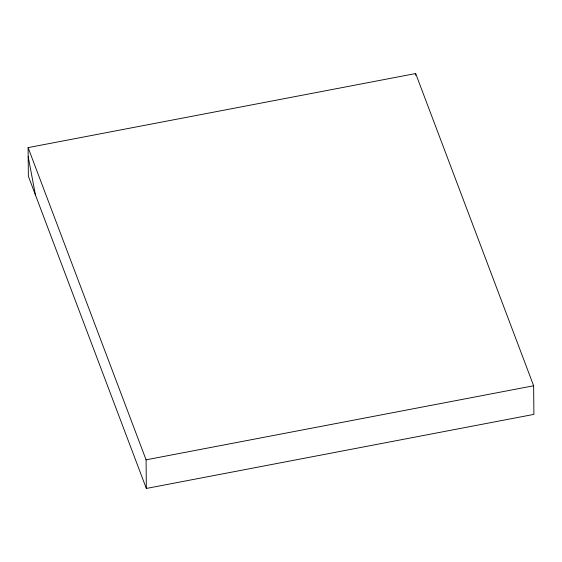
<?xml version="1.0" encoding="UTF-8"?>
<svg xmlns="http://www.w3.org/2000/svg" width="562" height="562" viewBox="0 0 562 562"><rect width="100%" height="100%" fill="white"/><g stroke="black" fill="none" stroke-linecap="round" stroke-linejoin="round"><path stroke-width="0.84" d="M28.1 147.616L415.662 73.545L533.64 385.764L533.9 414.384L146.338 488.455L28.36 176.236L28.1 147.616L146.078 459.828L146.338 488.455M146.078 459.828L533.64 385.764M28.184 156.608L35.434 194.972M415.662 73.545L415.683 75.28"/></g></svg>
